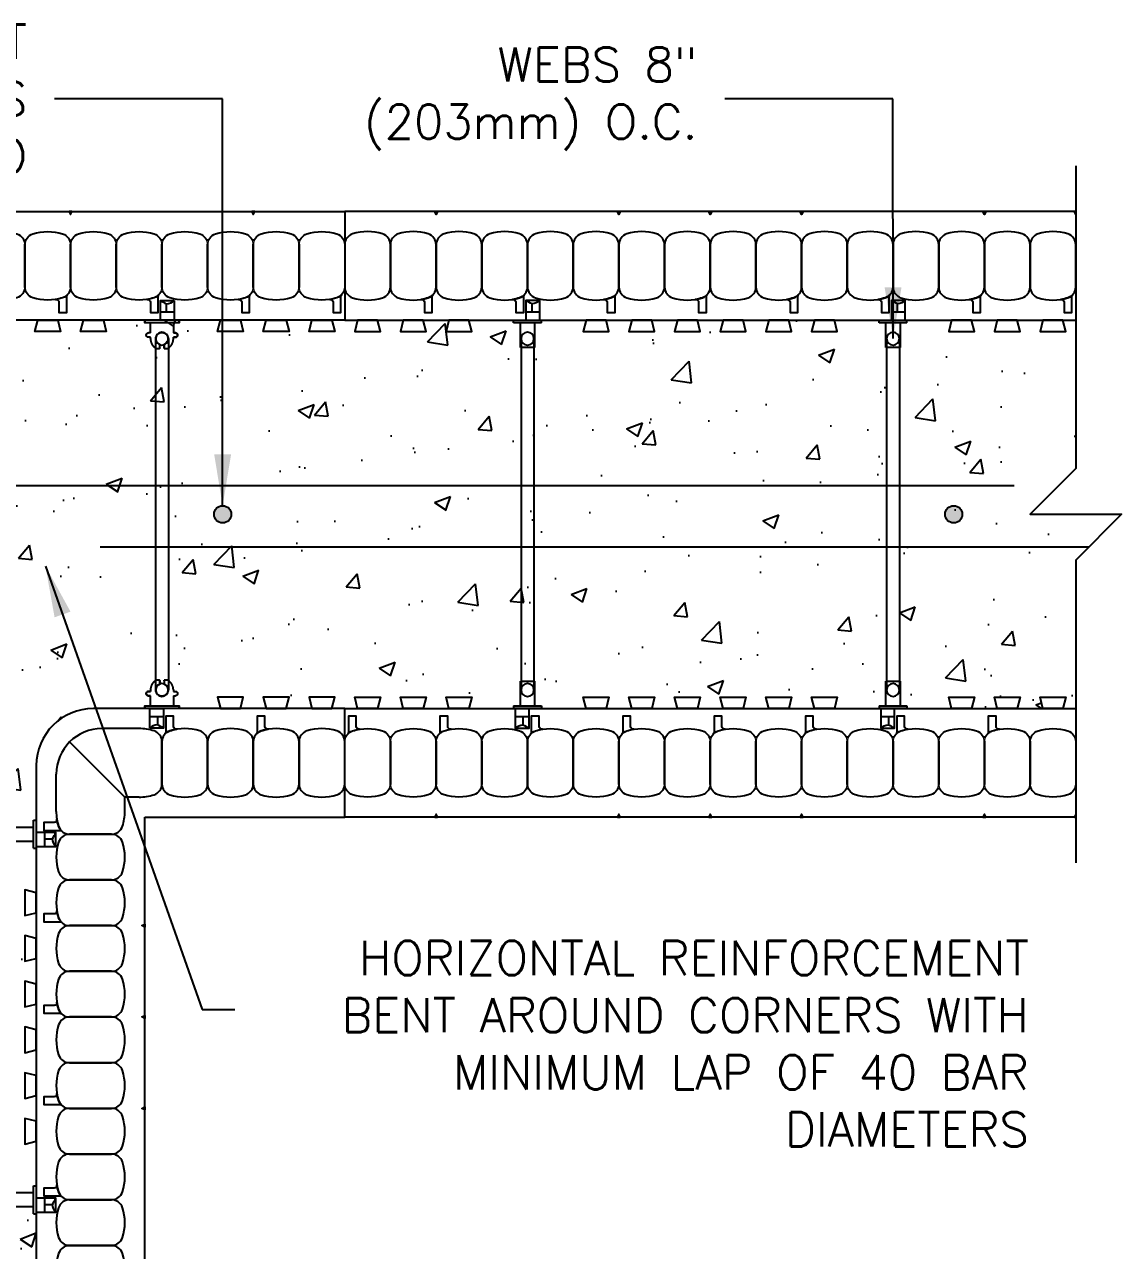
# Model space of a CAD drawing. Header units: inches. Extents: x 334.6 to 371.6, y 65.1 to 120.3.
# Drawn here: x 347.56 to 371.57, y 93.5 to 120.33 of the extents above; entities that cross this region are included whole.
import ezdxf

# ---------------------------------------------------------------- set-up
doc = ezdxf.new("R2010")
doc.units = ezdxf.units.IN
doc.header["$LTSCALE"] = 0.5
doc.header["$MEASUREMENT"] = 0
for name, color, linetype in [('Hatch', 12, 'Continuous'), ('line25', 2, 'Continuous'), ('LINE3', 3, 'Continuous'), ('LINE50', 5, 'Continuous'), ('LINE9', 9, 'Continuous'), ('TEXT', 4, 'Continuous')]:
    doc.layers.add(name, color=color, linetype=linetype)
doc.styles.add('DIM', font='romans.shx', dxfattribs={"width": 0.7})
doc.styles.add('ROMANS', font='romans.shx', dxfattribs={"height": 0.75})
doc.dimstyles.new('ext_12', dxfattribs={"dimscale": 12, "dimtxt": 0.09375, "dimasz": 0.09375, "dimexe": 0.09375, "dimexo": 0.0625, "dimgap": 0.0625, "dimtad": 1, "dimdec": 1, "dimzin": 3, "dimdsep": 46, "dimlunit": 4, "dimtxsty": 'DIM', "dimcen": 0.09, "dimdle": 0.09375, "dimclrt": 4, "dimadec": 0, "dimazin": 0, "dimtfac": 1, "dimtdec": 1, "dimtmove": 2, "dimatfit": 3, "dimfxl": 0, "dimfrac": 2, "dimtolj": 1, "dimtzin": 0, "dimarcsym": 0})

# ---------------------------------------------------------------- blocks, each defined once
blk = doc.blocks.new('WEB_CENTRE_TOP_8')
for p, q in [((-0.141, 7.688), (-0.141, 0)), ((0.141, 7.688), (0.141, 0))]:
    blk.add_line(p, q)
for centre in [(0, 7.688), (0, 0)]:
    blk.add_circle(centre, 0.141)
blk = doc.blocks.new('FSP')
for p, q in [((-0.156, 0.19, 0.274), (-0.156, -0.344, 0.274)), ((0.156, 0.19, 0.274), (-0.156, 0.19, 0.274)), ((0.156, -0.344, 0.274), (0.156, 0.19, 0.274)), ((0.305, -0.344, 0.274), (-0.305, -0.344, 0.274)), ((-0.305, -0.344, 0.274), (-0.305, -0.406, 0.274)), ((-0.305, -0.406, 0.274), (0.305, -0.406, 0.274)), ((0.305, -0.344, 0.274), (0.305, -0.406, 0.274))]:
    blk.add_line(p, q)
at = {"color": 12}
for p, q in [((-0.035, -0.587), (0.268, -0.587)), ((0.1, -0.587), (0.1, -0.762))]:
    blk.add_line(p, q, dxfattribs=at)
blk.add_lwpolyline([(-0.035, -0.406), (0.268, -0.406), (0.268, -0.837), (-0.035, -0.837)], close=True)
for centre, radius, start, end in [((0.723, -2.047), 1.428, 115.8466, 122.064), ((0.089, -1.011), 0.25, 44.3101, 87.3922)]:
    blk.add_arc(centre, radius, start, end, dxfattribs=at)
blk = doc.blocks.new('FS')
for p, q in [((-0.344, 0.375), (-0.344, -0.375)), ((-0.125, -0.25), (-0.344, -0.25))]:
    blk.add_line(p, q)
at = {"color": 12}
blk.add_line((-0.587, -0.035), (-0.587, 0.268), dxfattribs=at)
blk.add_lwpolyline([(-0.837, 0.268), (-0.406, 0.268), (-0.406, -0.035), (-0.837, -0.035)], close=True)
for centre, radius, start, end in [((-1.011, 0.089), 0.25, 2.6078, 45.6899), ((-2.047, 0.723), 1.428, 327.936, 334.1534)]:
    blk.add_arc(centre, radius, start, end, dxfattribs=at)
for points, degree in [([(-0.399, 0.375), (-0.401, 0.375), (-0.404, 0.375), (-0.406, 0.375)], 3), ([(-0.344, 0.375), (-0.344, 0.375), (-0.355, 0.375), (-0.385, 0.375), (-0.399, 0.375)], 3), ([(-0.125, 0.25), (-0.125, 0.297)], 1), ([(-0.125, 0.297), (-0.125, 0.25)], 1), ([(-0.078, 0.343), (-0.078, 0.343), (-0.079, 0.343), (-0.079, 0.343)], 3), ([(-0.077, 0.343), (-0.077, 0.343), (-0.077, 0.343), (-0.078, 0.343)], 3), ([(-0.031, 0.297), (-0.031, 0.25)], 1), ([(-0.031, 0.25), (-0.031, 0.297)], 1), ([(-0.344, 0.25), (-0.125, 0.25)], 1), ([(0.126, 0.049), (0.115, 0.077), (0.071, 0.128), (-0.027, 0.144), (-0.113, 0.093), (-0.146, 0), (-0.113, -0.093), (-0.027, -0.144), (0.071, -0.128), (0.115, -0.077), (0.126, -0.049)], 3), ([(0, 0.25), (-0.031, 0.25)], 1), ([(0, 0.25), (0, 0.25)], 1), ([(0, 0.25), (0, 0.25)], 1), ([(0, 0.25), (0, 0.25)], 1), ([(0, 0.25), (0, 0.25)], 1), ([(0, 0.25), (0, 0.25)], 1), ([(0, 0.25), (0, 0.25)], 1), ([(0, 0.25), (0, 0.25)], 1), ([(0, 0.25), (0, 0.25)], 1), ([(0, 0.25), (0, 0.25)], 1), ([(0, 0.25), (0, 0.25)], 1), ([(0, 0.25), (0, 0.25)], 1), ([(0.126, 0.049), (0.126, 0.049)], 1), ([(0.126, 0.049), (0.126, 0.049)], 1), ([(0.126, 0.049), (0.126, 0.049)], 1), ([(0.126, 0.049), (0.126, 0.049)], 1), ([(0.198, 0.049), (0.174, 0.049), (0.15, 0.049), (0.126, 0.049)], 3), ([(0.126, 0.049), (0.198, 0.049)], 1), ([(0.213, 0.052), (0.208, 0.05), (0.203, 0.049), (0.198, 0.049)], 3), ([(0.198, 0.049), (0.198, 0.049)], 1), ([(0.198, 0.049), (0.198, 0.049)], 1), ([(0.198, 0.049), (0.198, 0.049)], 1), ([(0.198, 0.049), (0.198, 0.049)], 1), ([(0.198, 0.049), (0.198, 0.049)], 1), ([(0.198, 0.049), (0.198, 0.049)], 1), ([(0.198, 0.049), (0.198, 0.049)], 1), ([(0.198, 0.049), (0.198, 0.049)], 1), ([(0.213, 0.131), (0.213, 0.131)], 1), ([(0.213, 0.131), (0.213, 0.131)], 1), ([(0.213, 0.131), (0.213, 0.131)], 1), ([(0.213, 0.131), (0.213, 0.131)], 1), ([(0.213, 0.052), (0.213, 0.131)], 1), ([(-0.125, -0.25), (-0.125, -0.297)], 1), ([(-0.031, -0.25), (-0.031, -0.297)], 1), ([(0, -0.25), (-0.031, -0.25)], 1), ([(0, -0.25), (0, -0.25)], 1), ([(0, -0.25), (0, -0.25)], 1), ([(0, -0.25), (0, -0.25)], 1), ([(0, -0.25), (0, -0.25)], 1), ([(0, -0.25), (0, -0.25)], 1), ([(0, -0.25), (0, -0.25)], 1), ([(0, -0.25), (0, -0.25)], 1), ([(0, -0.25), (0, -0.25)], 1), ([(0, -0.25), (0, -0.25)], 1), ([(0, -0.25), (0, -0.25)], 1), ([(0, -0.25), (0, -0.25)], 1), ([(0, -0.25), (0, -0.25)], 1), ([(0, -0.25), (0, -0.25)], 1), ([(0, -0.25), (0, -0.25)], 1), ([(0, -0.25), (0, -0.25)], 1), ([(0, -0.25), (0, -0.25)], 1), ([(0, -0.25), (0, -0.25)], 1), ([(0, -0.25), (0, -0.25)], 1), ([(0, -0.25), (0, -0.25)], 1), ([(0, -0.25), (0, -0.25)], 1), ([(0, -0.25), (0, -0.25)], 1), ([(0, -0.25), (0, -0.25)], 1), ([(0, -0.25), (0, -0.25)], 1), ([(0, -0.25), (0, -0.25)], 1), ([(0.126, -0.049), (0.126, -0.049)], 1), ([(0.126, -0.049), (0.126, -0.049)], 1), ([(0.126, -0.049), (0.126, -0.049)], 1), ([(0.126, -0.049), (0.126, -0.049)], 1), ([(0.126, -0.049), (0.126, -0.049)], 1), ([(0.126, -0.049), (0.126, -0.049)], 1), ([(0.126, -0.049), (0.126, -0.049)], 1), ([(0.126, -0.049), (0.126, -0.049)], 1), ([(0.126, -0.049), (0.126, -0.049)], 1), ([(0.126, -0.049), (0.126, -0.049)], 1), ([(0.198, -0.049), (0.126, -0.049)], 1), ([(0.198, -0.049), (0.198, -0.049)], 1), ([(0.198, -0.049), (0.203, -0.049), (0.208, -0.05), (0.213, -0.052)], 3), ([(0.198, -0.049), (0.198, -0.049)], 1), ([(0.198, -0.049), (0.198, -0.049)], 1), ([(0.198, -0.049), (0.198, -0.049)], 1), ([(0.213, -0.131), (0.213, -0.052)], 1), ([(0.213, -0.131), (0.213, -0.131)], 1), ([(0.213, -0.131), (0.213, -0.131)], 1), ([(0.213, -0.131), (0.213, -0.131)], 1), ([(0.213, -0.131), (0.213, -0.131)], 1), ([(-0.406, -0.375), (-0.404, -0.375), (-0.401, -0.375), (-0.399, -0.375)], 3), ([(-0.399, -0.375), (-0.385, -0.375), (-0.355, -0.375), (-0.344, -0.375), (-0.344, -0.375)], 3), ([(-0.079, -0.343), (-0.079, -0.343), (-0.078, -0.343), (-0.078, -0.343)], 3), ([(-0.078, -0.343), (-0.077, -0.343), (-0.077, -0.343), (-0.077, -0.343)], 3)]:
    blk.add_open_spline(points, degree=degree)
for points, weights in [([(-0.406, 0.375), (-0.402, 0.375), (-0.399, 0.375)], [0.950305488115, 0.972587069138, 1]), ([(-0.079, 0.343), (-0.125, 0.343), (-0.125, 0.297)], [1, 0.70710678, 1]), ([(-0.125, 0.297), (-0.125, 0.317), (-0.098, 0.343), (-0.079, 0.343)], [1, 0.85355339, 0.85355339, 1]), ([(-0.031, 0.297), (-0.031, 0.343), (-0.077, 0.343)], [1, 0.70710678, 1]), ([(-0.077, 0.343), (-0.058, 0.343), (-0.031, 0.317), (-0.031, 0.297)], [1, 0.85355339, 0.85355339, 1]), ([(0.213, 0.131), (0.14, 0.25), (0, 0.25)], [0.864651574428, 0.794674169686, 0.958404415195]), ([(0.198, 0.049), (0.206, 0.049), (0.213, 0.052)], [1, 0.89208144177, 0.836150253337]), ([(0, -0.25), (0.14, -0.25), (0.213, -0.131)], [0.958404415409, 0.794674173519, 0.864651571113]), ([(0.213, -0.052), (0.206, -0.049), (0.198, -0.049)], [0.83615024178, 0.892081430621, 1]), ([(-0.399, -0.375), (-0.402, -0.375), (-0.406, -0.375)], [1, 0.972587069138, 0.950305488115]), ([(-0.079, -0.343), (-0.098, -0.343), (-0.125, -0.317), (-0.125, -0.297)], [1, 0.85355339, 0.85355339, 1]), ([(-0.078, -0.343), (-0.079, -0.343), (-0.079, -0.343)], [1, 0.70710678, 1]), ([(-0.031, -0.297), (-0.031, -0.317), (-0.058, -0.343), (-0.077, -0.343)], [1, 0.85355339, 0.85355339, 1])]:
    blk.add_rational_spline(points, weights, degree=2)
for points, weights, knots in [([(-0.399, 0.375), (-0.376, 0.375), (-0.36, 0.375), (-0.344, 0.375), (-0.344, 0.375)], [0.868718859319, 0.861102739573, 1, 0.861102742958, 0.868718858948], [0, 0, 0, 0.5, 0.5, 1, 1, 1]), ([(0.126, -0.049), (0.066, -0.203), (-0.073, -0.113), (-0.249, 0), (-0.073, 0.113), (0.066, 0.203), (0.126, 0.049)], [0.899508922286, 0.599718215298, 1, 0.54226024, 1, 0.599718224335, 0.899508908749], [0, 0, 0, 0.318112, 0.318112, 0.681888, 0.681888, 1, 1, 1]), ([(-0.344, -0.375), (-0.344, -0.375), (-0.36, -0.375), (-0.376, -0.375), (-0.399, -0.375)], [0.868718858569, 0.861102746415, 1, 0.861102734288, 0.868718859898], [0, 0, 0, 0.5, 0.5, 1, 1, 1])]:
    blk.add_rational_spline(points, weights, degree=2, knots=knots)
blk.add_open_spline([(-0.587, 0.1), (-0.762, 0.1)], degree=1, dxfattribs=at)

msp = doc.modelspace()

# ---------------------------------------------------------------- hatches: boundary and pattern name
at = {"layer": 'Hatch'}
h = msp.add_hatch(dxfattribs=at)
h.set_pattern_fill('AR-CONC', color=256, scale=0.5, style=0)
h.set_pattern_definition([(50, (200.2693, 103.0177), (3.5863, -0.31376), [0.375, -4.125]), (355, (200.2693, 103.0177), (-0.69376, 3.76096), [0.3, -3.3]), (100.4514, (200.568, 102.9915), (2.89255, 3.4472), [0.3187, -3.50571]), (46.1842, (200.2693, 104.0177), (5.3362, -0.8276), [0.5625, -6.1875]), (96.6356, (200.714, 103.9487), (4.67331, 4.87059), [0.47805, -5.25856]), (351.1842, (200.269, 104.0177), (4.67331, 4.8706), [0.45, -4.95]), (21, (200.7693, 103.7677), (2.984535, -2.013094), [0.375, -4.125]), (326, (200.7693, 103.7677), (1.21658, 3.62575), [0.3, -3.3]), (71.4514, (201.018, 103.6), (4.20111, 1.61265), [0.3187, -3.50571]), (37.5, (200.2693, 103.0177), (0.060799, 1.664469), [0, -3.26, 0, -3.35, 0, -3.3125]), (7.5, (200.2693, 103.0177), (1.315348, 1.972059), [0, -1.91, 0, -3.185, 0, -1.2625]), (327.5, (199.1543, 103.0177), (2.669112, -0.112774), [0, -1.25, 0, -3.9, 0, -5.175]), (317.5, (198.6543, 103.0177), (2.91593, 0.500525), [0, -1.625, 0, -2.59, 0, -3.675])])
h.paths.add_polyline_path([(370.56887, 113.85825), (370.28771, 113.85825), (370.35004, 113.60825), (369.78771, 113.60825), (369.85004, 113.85825), (369.28771, 113.85825), (369.35004, 113.60825), (368.78771, 113.60825), (368.85004, 113.85825), (368.28771, 113.85825), (368.35004, 113.60825), (367.78771, 113.60825), (367.85004, 113.85825), (365.28771, 113.85825), (365.35004, 113.60825), (364.78771, 113.60825), (364.85004, 113.85825), (364.28771, 113.85825), (364.35004, 113.60825), (363.78771, 113.60825), (363.85004, 113.85825), (363.28771, 113.85825), (363.35004, 113.60825), (362.78771, 113.60825), (362.85004, 113.85825), (362.28771, 113.85825), (362.35004, 113.60825), (361.78771, 113.60825), (361.85004, 113.85825), (361.28771, 113.85825), (361.35004, 113.60825), (360.78771, 113.60825), (360.85004, 113.85825), (360.28771, 113.85825), (360.35004, 113.60825), (359.78771, 113.60825), (359.85004, 113.85825), (357.28771, 113.85825), (357.35004, 113.60825), (356.78771, 113.60825), (356.85004, 113.85825), (356.28771, 113.85825), (356.35004, 113.60825), (355.78771, 113.60825), (355.85004, 113.85825), (355.28771, 113.85825), (355.35004, 113.60825), (354.78771, 113.60825), (354.85004, 113.85825), (354.56887, 113.85825), (354.28771, 113.85825), (354.35004, 113.60825), (353.78771, 113.60825), (353.85004, 113.85825), (353.28771, 113.85825), (353.35004, 113.60825), (352.78771, 113.60825), (352.85004, 113.85825), (352.28771, 113.85825), (352.35004, 113.60825), (351.78771, 113.60825), (351.85004, 113.85825), (349.28771, 113.85825), (349.35004, 113.60825), (348.78771, 113.60825), (348.85004, 113.85825), (348.28771, 113.85825), (348.35004, 113.60825), (347.78771, 113.60825), (347.85004, 113.85825), (347.28771, 113.85825), (347.35004, 113.60825), (346.78771, 113.60825), (346.85004, 113.85825), (346.28771, 113.85825), (346.35004, 113.60825), (345.78771, 113.60825), (345.85004, 113.85825), (345.28771, 113.85825), (345.35004, 113.60825), (344.78771, 113.60825), (344.85004, 113.85825), (344.28771, 113.85825), (344.35004, 113.60825), (343.78771, 113.60825), (343.85004, 113.85825), (340.06887, 113.85825, 0.41421356), (339.31887, 113.10825), (339.31887, 109.32709), (339.56887, 109.38942), (339.56887, 108.82709), (339.31887, 108.88942), (339.31887, 108.32709), (339.56887, 108.38942), (339.56887, 107.82709), (339.31887, 107.88942), (339.31887, 107.32709), (339.56887, 107.38942), (339.56887, 106.82709), (339.31887, 106.88942), (339.31887, 106.32709), (339.56887, 106.38942), (339.56887, 105.82709), (339.31887, 105.88942), (339.31887, 105.32709), (339.56887, 105.38942), (339.56887, 104.82709), (339.31887, 104.88942), (339.31887, 104.32709), (339.56887, 104.38942), (339.56887, 103.82709), (339.31887, 103.88942), (339.31887, 101.32709), (339.56887, 101.38942), (339.56887, 100.82709), (339.31887, 100.88942), (339.31887, 100.32709), (339.56887, 100.38942), (339.56887, 99.82709), (339.31887, 99.88942), (339.31887, 99.32709), (339.56887, 99.38942), (339.56887, 98.82709), (339.31887, 98.88942), (339.31887, 98.32709), (339.56887, 98.38942), (339.56887, 97.82709), (339.31887, 97.88942), (339.31887, 97.32709), (339.56887, 97.38942), (339.56887, 96.82709), (339.31887, 96.88942), (339.31887, 96.32709), (339.56887, 96.38942), (339.56887, 95.82709), (339.31887, 95.88942), (339.31887, 93.32709), (339.56887, 93.38942), (339.56887, 92.82709), (339.31887, 92.88942), (339.31887, 92.32709), (339.56887, 92.38942), (339.56887, 91.82709), (339.31887, 91.88942), (339.31887, 91.32709), (339.56887, 91.38942), (339.56887, 90.82709), (339.31887, 90.88942), (339.31887, 90.32709), (339.56887, 90.38942), (339.56887, 89.82709), (339.31887, 89.88942), (339.31887, 89.32709), (339.56887, 89.38942), (339.56887, 88.82709), (339.31887, 88.88942), (339.31887, 88.32709), (339.56887, 88.38942), (339.56887, 87.82709), (339.31887, 87.88942), (339.31887, 85.32709), (339.56887, 85.38942), (339.56887, 84.82709), (339.31887, 84.88942), (339.31887, 84.32709), (339.56887, 84.38942), (339.56887, 83.82709), (339.31887, 83.88942), (339.31887, 83.32709), (339.56887, 83.38942), (339.56887, 82.82709), (339.31887, 82.88942), (339.31887, 82.60825), (339.31887, 82.32709), (339.56887, 82.38942), (339.56887, 81.82709), (339.31887, 81.88942), (339.31887, 81.32709), (339.56887, 81.38942), (339.56887, 80.82709), (339.31887, 80.88942), (339.31887, 80.32709), (339.56887, 80.38942), (339.56887, 79.82709), (339.31887, 79.88942), (339.31887, 77.32709), (339.56887, 77.38942), (339.56887, 76.82709), (339.31887, 76.88942), (339.31887, 76.32709), (339.56887, 76.38942), (339.56887, 75.82709), (339.31887, 75.88942), (339.31887, 75.32709), (339.56887, 75.38942), (339.56887, 74.82709), (339.31887, 74.88942), (339.31887, 74.60825), (347.81887, 74.60825), (347.81887, 74.88942), (347.56887, 74.82709), (347.56887, 75.38942), (347.81887, 75.32709), (347.81887, 75.88942), (347.56887, 75.82709), (347.56887, 76.38942), (347.81887, 76.32709), (347.81887, 76.88942), (347.56887, 76.82709), (347.56887, 77.38942), (347.81887, 77.32709), (347.81887, 79.88942), (347.56887, 79.82709), (347.56887, 80.38942), (347.81887, 80.32709), (347.81887, 80.88942), (347.56887, 80.82709), (347.56887, 81.38942), (347.81887, 81.32709), (347.81887, 81.88942), (347.56887, 81.82709), (347.56887, 82.38942), (347.81887, 82.32709), (347.81887, 82.60825), (347.81887, 82.88942), (347.56887, 82.82709), (347.56887, 83.38942), (347.81887, 83.32709), (347.81887, 83.88942), (347.56887, 83.82709), (347.56887, 84.38942), (347.81887, 84.32709), (347.81887, 84.88942), (347.56887, 84.82709), (347.56887, 85.38942), (347.81887, 85.32709), (347.81887, 87.88942), (347.56887, 87.82709), (347.56887, 88.38942), (347.81887, 88.32709), (347.81887, 88.88942), (347.56887, 88.82709), (347.56887, 89.38942), (347.81887, 89.32709), (347.81887, 89.88942), (347.56887, 89.82709), (347.56887, 90.38942), (347.81887, 90.32709), (347.81887, 90.88942), (347.56887, 90.82709), (347.56887, 91.38942), (347.81887, 91.32709), (347.81887, 91.88942), (347.56887, 91.82709), (347.56887, 92.38942), (347.81887, 92.32709), (347.81887, 92.88942), (347.56887, 92.82709), (347.56887, 93.38942), (347.81887, 93.32709), (347.81887, 95.88942), (347.56887, 95.82709), (347.56887, 96.38942), (347.81887, 96.32709), (347.81887, 96.88942), (347.56887, 96.82709), (347.56887, 97.38942), (347.81887, 97.32709), (347.81887, 97.88942), (347.56887, 97.82709), (347.56887, 98.38942), (347.81887, 98.32709), (347.81887, 98.88942), (347.56887, 98.82709), (347.56887, 99.38942), (347.81887, 99.32709), (347.81887, 99.88942), (347.56887, 99.82709), (347.56887, 100.38942), (347.81887, 100.32709), (347.81887, 100.88942), (347.56887, 100.82709), (347.56887, 101.38942), (347.81887, 101.32709), (347.81887, 104.10825, -0.41421356), (349.06887, 105.35825), (351.85004, 105.35825), (351.78771, 105.60825), (352.35004, 105.60825), (352.28771, 105.35825), (352.85004, 105.35825), (352.78771, 105.60825), (353.35004, 105.60825), (353.28771, 105.35825), (353.85004, 105.35825), (353.78771, 105.60825), (354.35004, 105.60825), (354.28771, 105.35825), (354.56887, 105.35825), (354.85004, 105.35825), (354.78771, 105.60825), (355.35004, 105.60825), (355.28771, 105.35825), (355.85004, 105.35825), (355.78771, 105.60825), (356.35004, 105.60825), (356.28771, 105.35825), (356.85004, 105.35825), (356.78771, 105.60825), (357.35004, 105.60825), (357.28771, 105.35825), (359.85004, 105.35825), (359.78771, 105.60825), (360.35004, 105.60825), (360.28771, 105.35825), (360.85004, 105.35825), (360.78771, 105.60825), (361.35004, 105.60825), (361.28771, 105.35825), (361.85004, 105.35825), (361.78771, 105.60825), (362.35004, 105.60825), (362.28771, 105.35825), (362.85004, 105.35825), (362.78771, 105.60825), (363.35004, 105.60825), (363.28771, 105.35825), (363.85004, 105.35825), (363.78771, 105.60825), (364.35004, 105.60825), (364.28771, 105.35825), (364.85004, 105.35825), (364.78771, 105.60825), (365.35004, 105.60825), (365.28771, 105.35825), (367.85004, 105.35825), (367.78771, 105.60825), (368.35004, 105.60825), (368.28771, 105.35825), (368.85004, 105.35825), (368.78771, 105.60825), (369.35004, 105.60825), (369.28771, 105.35825), (369.85004, 105.35825), (369.78771, 105.60825), (370.35004, 105.60825), (370.28771, 105.35825), (370.56887, 105.35825)])
at = {"layer": 'LINE3'}
for points in [[(352.0845, 109.60825, 1), (351.7095, 109.60825, 1)], [(368.0845, 109.60825, 1), (367.7095, 109.60825, 1)]]:
    msp.add_hatch(color=256, dxfattribs=at).paths.add_polyline_path(points)

# ---------------------------------------------------------------- linework, layer by layer
at = {"layer": 'line25'}
for p, q in [((354.56887, 113.85825), (340.06887, 113.85825)), ((354.56887, 113.85825), (370.56887, 113.85825)), ((354.56887, 105.35825), (349.06887, 105.35825)), ((354.56887, 105.35825), (370.56887, 105.35825)), ((347.81887, 104.10825), (347.81887, 82.60825))]:
    msp.add_line(p, q, dxfattribs=at)
for points in [[(348.28771, 113.85825), (348.35004, 113.60825), (347.78771, 113.60825), (347.85004, 113.85825)], [(349.28771, 113.85825), (349.35004, 113.60825), (348.78771, 113.60825), (348.85004, 113.85825)], [(352.28771, 113.85825), (352.35004, 113.60825), (351.78771, 113.60825), (351.85004, 113.85825)], [(353.28771, 113.85825), (353.35004, 113.60825), (352.78771, 113.60825), (352.85004, 113.85825)], [(354.28771, 113.85825), (354.35004, 113.60825), (353.78771, 113.60825), (353.85004, 113.85825)], [(354.85004, 113.85825), (354.78771, 113.60825), (355.35004, 113.60825), (355.28771, 113.85825)], [(355.85004, 113.85825), (355.78771, 113.60825), (356.35004, 113.60825), (356.28771, 113.85825)], [(356.85004, 113.85825), (356.78771, 113.60825), (357.35004, 113.60825), (357.28771, 113.85825)], [(359.85004, 113.85825), (359.78771, 113.60825), (360.35004, 113.60825), (360.28771, 113.85825)], [(360.85004, 113.85825), (360.78771, 113.60825), (361.35004, 113.60825), (361.28771, 113.85825)], [(361.85004, 113.85825), (361.78771, 113.60825), (362.35004, 113.60825), (362.28771, 113.85825)], [(362.85004, 113.85825), (362.78771, 113.60825), (363.35004, 113.60825), (363.28771, 113.85825)], [(363.85004, 113.85825), (363.78771, 113.60825), (364.35004, 113.60825), (364.28771, 113.85825)], [(364.85004, 113.85825), (364.78771, 113.60825), (365.35004, 113.60825), (365.28771, 113.85825)], [(367.85004, 113.85825), (367.78771, 113.60825), (368.35004, 113.60825), (368.28771, 113.85825)], [(368.85004, 113.85825), (368.78771, 113.60825), (369.35004, 113.60825), (369.28771, 113.85825)], [(369.85004, 113.85825), (369.78771, 113.60825), (370.35004, 113.60825), (370.28771, 113.85825)], [(352.28771, 105.35825), (352.35004, 105.60825), (351.78771, 105.60825), (351.85004, 105.35825)], [(353.28771, 105.35825), (353.35004, 105.60825), (352.78771, 105.60825), (352.85004, 105.35825)], [(354.28771, 105.35825), (354.35004, 105.60825), (353.78771, 105.60825), (353.85004, 105.35825)], [(354.85004, 105.35825), (354.78771, 105.60825), (355.35004, 105.60825), (355.28771, 105.35825)], [(355.85004, 105.35825), (355.78771, 105.60825), (356.35004, 105.60825), (356.28771, 105.35825)], [(356.85004, 105.35825), (356.78771, 105.60825), (357.35004, 105.60825), (357.28771, 105.35825)], [(359.85004, 105.35825), (359.78771, 105.60825), (360.35004, 105.60825), (360.28771, 105.35825)], [(360.85004, 105.35825), (360.78771, 105.60825), (361.35004, 105.60825), (361.28771, 105.35825)], [(361.85004, 105.35825), (361.78771, 105.60825), (362.35004, 105.60825), (362.28771, 105.35825)], [(362.85004, 105.35825), (362.78771, 105.60825), (363.35004, 105.60825), (363.28771, 105.35825)], [(363.85004, 105.35825), (363.78771, 105.60825), (364.35004, 105.60825), (364.28771, 105.35825)], [(364.85004, 105.35825), (364.78771, 105.60825), (365.35004, 105.60825), (365.28771, 105.35825)], [(367.85004, 105.35825), (367.78771, 105.60825), (368.35004, 105.60825), (368.28771, 105.35825)], [(368.85004, 105.35825), (368.78771, 105.60825), (369.35004, 105.60825), (369.28771, 105.35825)], [(369.85004, 105.35825), (369.78771, 105.60825), (370.35004, 105.60825), (370.28771, 105.35825)], [(347.81887, 101.32709), (347.56887, 101.38942), (347.56887, 100.82709), (347.81887, 100.88942)], [(347.81887, 100.32709), (347.56887, 100.38942), (347.56887, 99.82709), (347.81887, 99.88942)], [(347.81887, 99.32709), (347.56887, 99.38942), (347.56887, 98.82709), (347.81887, 98.88942)], [(347.81887, 98.32709), (347.56887, 98.38942), (347.56887, 97.82709), (347.81887, 97.88942)], [(347.81887, 97.32709), (347.56887, 97.38942), (347.56887, 96.82709), (347.81887, 96.88942)], [(347.81887, 96.32709), (347.56887, 96.38942), (347.56887, 95.82709), (347.81887, 95.88942)]]:
    msp.add_lwpolyline(points, close=True, dxfattribs=at)
msp.add_arc((349.06887, 104.10825), 1.25, 90, 180, dxfattribs=at)
at = {"layer": 'LINE3'}
msp.add_line((370.85044, 108.88982), (349.22045, 108.88982), dxfattribs=at)
msp.add_lwpolyline([(369.22045, 110.23206), (345.94506, 110.23206, 0.41421356), (342.94506, 107.23206), (342.94506, 82.98325)], format="xyb", dxfattribs=at)
for centre in [(351.897, 109.60825), (367.897, 109.60825)]:
    msp.add_circle(centre, 0.1875, dxfattribs=at)
at = {"layer": 'LINE50'}
for p, q in [((336.94387, 116.23325), (354.56887, 116.23325)), ((354.56887, 116.23325), (354.56887, 113.85825)), ((354.56887, 116.23325), (354.56887, 113.85825)), ((370.56887, 116.23325), (354.56887, 116.23325)), ((354.56887, 102.98325), (354.56887, 105.35825)), ((354.56887, 102.98325), (354.56887, 105.35825)), ((350.19387, 102.98325), (354.56887, 102.98325)), ((350.19387, 82.60825), (350.19387, 102.98325)), ((370.56887, 102.98325), (354.56887, 102.98325))]:
    msp.add_line(p, q, dxfattribs=at)
at = {"layer": 'LINE9'}
for p, q in [((350.06887, 104.92075), (349.25637, 104.92075)), ((349.75637, 103.42075), (348.54927, 104.62786)), ((348.25637, 103.10825), (348.25637, 103.92075)), ((350.06887, 103.42075), (349.75637, 103.42075)), ((349.75637, 103.10825), (349.75637, 103.42075))]:
    msp.add_line(p, q, dxfattribs=at)
for points in [[(370.56887, 117.23325), (370.56887, 110.60825), (369.56887, 109.60825), (371.56887, 109.60825), (370.56887, 108.60825), (370.56887, 101.98325)], [(370.56887, 116.16877), (370.56887, 116.16877), (370.53762, 116.23325), (370.56887, 116.23325)], [(370.56887, 103.04774), (370.53762, 102.98325), (370.56887, 102.98325)]]:
    msp.add_lwpolyline(points, dxfattribs=at)
for points in [[(348.53762, 116.23325), (348.56887, 116.16877), (348.60012, 116.23325)], [(352.53762, 116.23325), (352.56887, 116.16877), (352.60012, 116.23325)], [(356.60012, 116.23325), (356.56887, 116.16877), (356.53762, 116.23325)], [(360.60012, 116.23325), (360.56887, 116.16877), (360.53762, 116.23325)], [(362.60012, 116.23325), (362.56887, 116.16877), (362.53762, 116.23325)], [(364.60012, 116.23325), (364.56887, 116.16877), (364.53762, 116.23325)], [(368.60012, 116.23325), (368.56887, 116.16877), (368.53762, 116.23325)], [(356.60012, 102.98325), (356.56887, 103.04774), (356.53762, 102.98325)], [(360.60012, 102.98325), (360.56887, 103.04774), (360.53762, 102.98325)], [(362.60012, 102.98325), (362.56887, 103.04774), (362.53762, 102.98325)], [(364.60012, 102.98325), (364.56887, 103.04774), (364.53762, 102.98325)], [(368.60012, 102.98325), (368.56887, 103.04774), (368.53762, 102.98325)], [(350.19387, 100.577), (350.12939, 100.60825), (350.19387, 100.6395)], [(350.19387, 98.577), (350.12939, 98.60825), (350.19387, 98.6395)], [(350.19387, 96.577), (350.12939, 96.60825), (350.19387, 96.6395)]]:
    msp.add_lwpolyline(points, close=True, dxfattribs=at)
for points in [[(347.3958, 114.3473, -0.15767078), (346.74195, 114.3473, -0.32530463), (346.56887, 114.58517), (346.56887, 115.50633, -0.32530463), (346.74195, 115.74421, -0.15767078), (347.3958, 115.74421, -0.32530463), (347.56887, 115.50633), (347.56887, 114.58517, -0.32530463)], [(348.3958, 114.3473, -0.15767078), (347.74195, 114.3473, -0.32530463), (347.56887, 114.58517), (347.56887, 115.50633, -0.32530463), (347.74195, 115.74421, -0.15767078), (348.3958, 115.74421, -0.32530463), (348.56887, 115.50633), (348.56887, 114.58517, -0.32530463)], [(349.3958, 114.3473, -0.15767078), (348.74195, 114.3473, -0.32530463), (348.56887, 114.58517), (348.56887, 115.50633, -0.32530463), (348.74195, 115.74421, -0.15767078), (349.3958, 115.74421, -0.32530463), (349.56887, 115.50633), (349.56887, 114.58517, -0.32530463)], [(350.3958, 114.3473, -0.15767078), (349.74195, 114.3473, -0.32530463), (349.56887, 114.58517), (349.56887, 115.50633, -0.32530463), (349.74195, 115.74421, -0.15767078), (350.3958, 115.74421, -0.32530463), (350.56887, 115.50633), (350.56887, 114.58517, -0.32530463)], [(351.3958, 114.3473, -0.15767078), (350.74195, 114.3473, -0.32530463), (350.56887, 114.58517), (350.56887, 115.50633, -0.32530463), (350.74195, 115.74421, -0.15767078), (351.3958, 115.74421, -0.32530463), (351.56887, 115.50633), (351.56887, 114.58517, -0.32530463)], [(352.3958, 114.3473, -0.15767078), (351.74195, 114.3473, -0.32530463), (351.56887, 114.58517), (351.56887, 115.50633, -0.32530463), (351.74195, 115.74421, -0.15767078), (352.3958, 115.74421, -0.32530463), (352.56887, 115.50633), (352.56887, 114.58517, -0.32530463)], [(353.3958, 114.3473, -0.15767078), (352.74195, 114.3473, -0.32530463), (352.56887, 114.58517), (352.56887, 115.50633, -0.32530463), (352.74195, 115.74421, -0.15767078), (353.3958, 115.74421, -0.32530463), (353.56887, 115.50633), (353.56887, 114.58517, -0.32530463)], [(354.3958, 114.3473, -0.15767078), (353.74195, 114.3473, -0.32530463), (353.56887, 114.58517), (353.56887, 115.50633, -0.32530463), (353.74195, 115.74421, -0.15767078), (354.3958, 115.74421, -0.32530463), (354.56887, 115.50633), (354.56887, 114.58517, -0.32530463)], [(354.74195, 114.3473, 0.15767078), (355.3958, 114.3473, 0.32530463), (355.56887, 114.58517), (355.56887, 115.50633, 0.32530463), (355.3958, 115.74421, 0.15767078), (354.74195, 115.74421, 0.32530463), (354.56887, 115.50633), (354.56887, 114.58517, 0.32530463)], [(355.74195, 114.3473, 0.15767078), (356.3958, 114.3473, 0.32530463), (356.56887, 114.58517), (356.56887, 115.50633, 0.32530463), (356.3958, 115.74421, 0.15767078), (355.74195, 115.74421, 0.32530463), (355.56887, 115.50633), (355.56887, 114.58517, 0.32530463)], [(356.74195, 114.3473, 0.15767078), (357.3958, 114.3473, 0.32530463), (357.56887, 114.58517), (357.56887, 115.50633, 0.32530463), (357.3958, 115.74421, 0.15767078), (356.74195, 115.74421, 0.32530463), (356.56887, 115.50633), (356.56887, 114.58517, 0.32530463)], [(357.74195, 114.3473, 0.15767078), (358.3958, 114.3473, 0.32530463), (358.56887, 114.58517), (358.56887, 115.50633, 0.32530463), (358.3958, 115.74421, 0.15767078), (357.74195, 115.74421, 0.32530463), (357.56887, 115.50633), (357.56887, 114.58517, 0.32530463)], [(358.74195, 114.3473, 0.15767078), (359.3958, 114.3473, 0.32530463), (359.56887, 114.58517), (359.56887, 115.50633, 0.32530463), (359.3958, 115.74421, 0.15767078), (358.74195, 115.74421, 0.32530463), (358.56887, 115.50633), (358.56887, 114.58517, 0.32530463)], [(359.74195, 114.3473, 0.15767078), (360.3958, 114.3473, 0.32530463), (360.56887, 114.58517), (360.56887, 115.50633, 0.32530463), (360.3958, 115.74421, 0.15767078), (359.74195, 115.74421, 0.32530463), (359.56887, 115.50633), (359.56887, 114.58517, 0.32530463)], [(360.74195, 114.3473, 0.15767078), (361.3958, 114.3473, 0.32530463), (361.56887, 114.58517), (361.56887, 115.50633, 0.32530463), (361.3958, 115.74421, 0.15767078), (360.74195, 115.74421, 0.32530463), (360.56887, 115.50633), (360.56887, 114.58517, 0.32530463)], [(361.74195, 114.3473, 0.15767078), (362.3958, 114.3473, 0.32530463), (362.56887, 114.58517), (362.56887, 115.50633, 0.32530463), (362.3958, 115.74421, 0.15767078), (361.74195, 115.74421, 0.32530463), (361.56887, 115.50633), (361.56887, 114.58517, 0.32530463)], [(362.74195, 114.3473, 0.15767078), (363.3958, 114.3473, 0.32530463), (363.56887, 114.58517), (363.56887, 115.50633, 0.32530463), (363.3958, 115.74421, 0.15767078), (362.74195, 115.74421, 0.32530463), (362.56887, 115.50633), (362.56887, 114.58517, 0.32530463)], [(363.74195, 114.3473, 0.15767078), (364.3958, 114.3473, 0.32530463), (364.56887, 114.58517), (364.56887, 115.50633, 0.32530463), (364.3958, 115.74421, 0.15767078), (363.74195, 115.74421, 0.32530463), (363.56887, 115.50633), (363.56887, 114.58517, 0.32530463)], [(364.74195, 114.3473, 0.15767078), (365.3958, 114.3473, 0.32530463), (365.56887, 114.58517), (365.56887, 115.50633, 0.32530463), (365.3958, 115.74421, 0.15767078), (364.74195, 115.74421, 0.32530463), (364.56887, 115.50633), (364.56887, 114.58517, 0.32530463)], [(365.74195, 114.3473, 0.15767078), (366.3958, 114.3473, 0.32530463), (366.56887, 114.58517), (366.56887, 115.50633, 0.32530463), (366.3958, 115.74421, 0.15767078), (365.74195, 115.74421, 0.32530463), (365.56887, 115.50633), (365.56887, 114.58517, 0.32530463)], [(366.74195, 114.3473, 0.15767078), (367.3958, 114.3473, 0.32530463), (367.56887, 114.58517), (367.56887, 115.50633, 0.32530463), (367.3958, 115.74421, 0.15767078), (366.74195, 115.74421, 0.32530463), (366.56887, 115.50633), (366.56887, 114.58517, 0.32530463)], [(367.74195, 114.3473, 0.15767078), (368.3958, 114.3473, 0.32530463), (368.56887, 114.58517), (368.56887, 115.50633, 0.32530463), (368.3958, 115.74421, 0.15767078), (367.74195, 115.74421, 0.32530463), (367.56887, 115.50633), (367.56887, 114.58517, 0.32530463)], [(368.74195, 114.3473, 0.15767078), (369.3958, 114.3473, 0.32530463), (369.56887, 114.58517), (369.56887, 115.50633, 0.32530463), (369.3958, 115.74421, 0.15767078), (368.74195, 115.74421, 0.32530463), (368.56887, 115.50633), (368.56887, 114.58517, 0.32530463)], [(369.74195, 114.3473, 0.15767078), (370.3958, 114.3473, 0.32530463), (370.56887, 114.58517), (370.56887, 115.50633, 0.32530463), (370.3958, 115.74421, 0.15767078), (369.74195, 115.74421, 0.32530463), (369.56887, 115.50633), (369.56887, 114.58517, 0.32530463)], [(348.3958, 114.3473, -0.0372667), (348.2421, 114.30997, -0.46303561), (348.31479, 114.2483), (348.31479, 114.02671), (348.48562, 114.02671), (348.48562, 114.3728, -0.18900236), (348.50227, 114.41527, -0.12840736)], [(350.3958, 114.3473, -0.0372667), (350.2421, 114.30997, -0.46303561), (350.31479, 114.2483), (350.31479, 114.02671), (350.48562, 114.02671), (350.48562, 114.3728, -0.18900236), (350.50227, 114.41527, -0.12840736)], [(352.3958, 114.3473, -0.0372667), (352.2421, 114.30997, -0.46303561), (352.31479, 114.2483), (352.31479, 114.02671), (352.48562, 114.02671), (352.48562, 114.3728, -0.18900236), (352.50227, 114.41527, -0.12840736)], [(354.3958, 114.3473, -0.0372667), (354.2421, 114.30997, -0.46303561), (354.31479, 114.2483), (354.31479, 114.02671), (354.48562, 114.02671), (354.48562, 114.3728, -0.18900236), (354.50227, 114.41527, -0.12840736)], [(356.3958, 114.3473, -0.0372667), (356.2421, 114.30997, -0.46303561), (356.31479, 114.2483), (356.31479, 114.02671), (356.48562, 114.02671), (356.48562, 114.3728, -0.18900236), (356.50227, 114.41527, -0.12840736)], [(358.3958, 114.3473, -0.0372667), (358.2421, 114.30997, -0.46303561), (358.31479, 114.2483), (358.31479, 114.02671), (358.48562, 114.02671), (358.48562, 114.3728, -0.18900236), (358.50227, 114.41527, -0.12840736)], [(360.3958, 114.3473, -0.0372667), (360.2421, 114.30997, -0.46303561), (360.31479, 114.2483), (360.31479, 114.02671), (360.48562, 114.02671), (360.48562, 114.3728, -0.18900236), (360.50227, 114.41527, -0.12840736)], [(362.3958, 114.3473, -0.0372667), (362.2421, 114.30997, -0.46303561), (362.31479, 114.2483), (362.31479, 114.02671), (362.48562, 114.02671), (362.48562, 114.3728, -0.18900236), (362.50227, 114.41527, -0.12840736)], [(364.3958, 114.3473, -0.0372667), (364.2421, 114.30997, -0.46303561), (364.31479, 114.2483), (364.31479, 114.02671), (364.48562, 114.02671), (364.48562, 114.3728, -0.18900236), (364.50227, 114.41527, -0.12840736)], [(366.3958, 114.3473, -0.0372667), (366.2421, 114.30997, -0.46303561), (366.31479, 114.2483), (366.31479, 114.02671), (366.48562, 114.02671), (366.48562, 114.3728, -0.18900236), (366.50227, 114.41527, -0.12840736)], [(368.3958, 114.3473, -0.0372667), (368.2421, 114.30997, -0.46303561), (368.31479, 114.2483), (368.31479, 114.02671), (368.48562, 114.02671), (368.48562, 114.3728, -0.18900236), (368.50227, 114.41527, -0.12840736)], [(370.3958, 114.3473, -0.0372667), (370.2421, 114.30997, -0.46303561), (370.31479, 114.2483), (370.31479, 114.02671), (370.48562, 114.02671), (370.48562, 114.3728, -0.18900236), (370.50227, 114.41527, -0.12840736)], [(350.74195, 104.86921, -0.0372667), (350.89564, 104.90654, -0.46303561), (350.82295, 104.9682), (350.82295, 105.1898), (350.65212, 105.1898), (350.65212, 104.8437, -0.18900236), (350.63547, 104.80123, -0.12840736)], [(352.74195, 104.86921, -0.0372667), (352.89564, 104.90654, -0.46303561), (352.82295, 104.9682), (352.82295, 105.1898), (352.65212, 105.1898), (352.65212, 104.8437, -0.18900236), (352.63547, 104.80123, -0.12840736)], [(354.74195, 104.86921, -0.0372667), (354.89564, 104.90654, -0.46303561), (354.82295, 104.9682), (354.82295, 105.1898), (354.65212, 105.1898), (354.65212, 104.8437, -0.18900236), (354.63547, 104.80123, -0.12840736)], [(356.74195, 104.86921, -0.0372667), (356.89564, 104.90654, -0.46303561), (356.82295, 104.9682), (356.82295, 105.1898), (356.65212, 105.1898), (356.65212, 104.8437, -0.18900236), (356.63547, 104.80123, -0.12840736)], [(358.74195, 104.86921, -0.0372667), (358.89564, 104.90654, -0.46303561), (358.82295, 104.9682), (358.82295, 105.1898), (358.65212, 105.1898), (358.65212, 104.8437, -0.18900236), (358.63547, 104.80123, -0.12840736)], [(360.74195, 104.86921, -0.0372667), (360.89564, 104.90654, -0.46303561), (360.82295, 104.9682), (360.82295, 105.1898), (360.65212, 105.1898), (360.65212, 104.8437, -0.18900236), (360.63547, 104.80123, -0.12840736)], [(362.74195, 104.86921, -0.0372667), (362.89564, 104.90654, -0.46303561), (362.82295, 104.9682), (362.82295, 105.1898), (362.65212, 105.1898), (362.65212, 104.8437, -0.18900236), (362.63547, 104.80123, -0.12840736)], [(364.74195, 104.86921, -0.0372667), (364.89564, 104.90654, -0.46303561), (364.82295, 104.9682), (364.82295, 105.1898), (364.65212, 105.1898), (364.65212, 104.8437, -0.18900236), (364.63547, 104.80123, -0.12840736)], [(366.74195, 104.86921, -0.0372667), (366.89564, 104.90654, -0.46303561), (366.82295, 104.9682), (366.82295, 105.1898), (366.65212, 105.1898), (366.65212, 104.8437, -0.18900236), (366.63547, 104.80123, -0.12840736)], [(368.74195, 104.86921, -0.0372667), (368.89564, 104.90654, -0.46303561), (368.82295, 104.9682), (368.82295, 105.1898), (368.65212, 105.1898), (368.65212, 104.8437, -0.18900236), (368.63547, 104.80123, -0.12840736)], [(351.3958, 104.86921, 0.15767078), (350.74195, 104.86921, 0.32530463), (350.56887, 104.63133), (350.56887, 103.71017, 0.32530463), (350.74195, 103.4723, 0.15767078), (351.3958, 103.4723, 0.32530463), (351.56887, 103.71017), (351.56887, 104.63133, 0.32530463)], [(352.3958, 104.86921, 0.15767078), (351.74195, 104.86921, 0.32530463), (351.56887, 104.63133), (351.56887, 103.71017, 0.32530463), (351.74195, 103.4723, 0.15767078), (352.3958, 103.4723, 0.32530463), (352.56887, 103.71017), (352.56887, 104.63133, 0.32530463)], [(353.3958, 104.86921, 0.15767078), (352.74195, 104.86921, 0.32530463), (352.56887, 104.63133), (352.56887, 103.71017, 0.32530463), (352.74195, 103.4723, 0.15767078), (353.3958, 103.4723, 0.32530463), (353.56887, 103.71017), (353.56887, 104.63133, 0.32530463)], [(354.3958, 104.86921, 0.15767078), (353.74195, 104.86921, 0.32530463), (353.56887, 104.63133), (353.56887, 103.71017, 0.32530463), (353.74195, 103.4723, 0.15767078), (354.3958, 103.4723, 0.32530463), (354.56887, 103.71017), (354.56887, 104.63133, 0.32530463)], [(354.74195, 104.86921, -0.15767078), (355.3958, 104.86921, -0.32530463), (355.56887, 104.63133), (355.56887, 103.71017, -0.32530463), (355.3958, 103.4723, -0.15767078), (354.74195, 103.4723, -0.32530463), (354.56887, 103.71017), (354.56887, 104.63133, -0.32530463)], [(355.74195, 104.86921, -0.15767078), (356.3958, 104.86921, -0.32530463), (356.56887, 104.63133), (356.56887, 103.71017, -0.32530463), (356.3958, 103.4723, -0.15767078), (355.74195, 103.4723, -0.32530463), (355.56887, 103.71017), (355.56887, 104.63133, -0.32530463)], [(356.74195, 104.86921, -0.15767078), (357.3958, 104.86921, -0.32530463), (357.56887, 104.63133), (357.56887, 103.71017, -0.32530463), (357.3958, 103.4723, -0.15767078), (356.74195, 103.4723, -0.32530463), (356.56887, 103.71017), (356.56887, 104.63133, -0.32530463)], [(357.74195, 104.86921, -0.15767078), (358.3958, 104.86921, -0.32530463), (358.56887, 104.63133), (358.56887, 103.71017, -0.32530463), (358.3958, 103.4723, -0.15767078), (357.74195, 103.4723, -0.32530463), (357.56887, 103.71017), (357.56887, 104.63133, -0.32530463)], [(358.74195, 104.86921, -0.15767078), (359.3958, 104.86921, -0.32530463), (359.56887, 104.63133), (359.56887, 103.71017, -0.32530463), (359.3958, 103.4723, -0.15767078), (358.74195, 103.4723, -0.32530463), (358.56887, 103.71017), (358.56887, 104.63133, -0.32530463)], [(359.74195, 104.86921, -0.15767078), (360.3958, 104.86921, -0.32530463), (360.56887, 104.63133), (360.56887, 103.71017, -0.32530463), (360.3958, 103.4723, -0.15767078), (359.74195, 103.4723, -0.32530463), (359.56887, 103.71017), (359.56887, 104.63133, -0.32530463)], [(360.74195, 104.86921, -0.15767078), (361.3958, 104.86921, -0.32530463), (361.56887, 104.63133), (361.56887, 103.71017, -0.32530463), (361.3958, 103.4723, -0.15767078), (360.74195, 103.4723, -0.32530463), (360.56887, 103.71017), (360.56887, 104.63133, -0.32530463)], [(361.74195, 104.86921, -0.15767078), (362.3958, 104.86921, -0.32530463), (362.56887, 104.63133), (362.56887, 103.71017, -0.32530463), (362.3958, 103.4723, -0.15767078), (361.74195, 103.4723, -0.32530463), (361.56887, 103.71017), (361.56887, 104.63133, -0.32530463)], [(362.74195, 104.86921, -0.15767078), (363.3958, 104.86921, -0.32530463), (363.56887, 104.63133), (363.56887, 103.71017, -0.32530463), (363.3958, 103.4723, -0.15767078), (362.74195, 103.4723, -0.32530463), (362.56887, 103.71017), (362.56887, 104.63133, -0.32530463)], [(363.74195, 104.86921, -0.15767078), (364.3958, 104.86921, -0.32530463), (364.56887, 104.63133), (364.56887, 103.71017, -0.32530463), (364.3958, 103.4723, -0.15767078), (363.74195, 103.4723, -0.32530463), (363.56887, 103.71017), (363.56887, 104.63133, -0.32530463)], [(364.74195, 104.86921, -0.15767078), (365.3958, 104.86921, -0.32530463), (365.56887, 104.63133), (365.56887, 103.71017, -0.32530463), (365.3958, 103.4723, -0.15767078), (364.74195, 103.4723, -0.32530463), (364.56887, 103.71017), (364.56887, 104.63133, -0.32530463)], [(365.74195, 104.86921, -0.15767078), (366.3958, 104.86921, -0.32530463), (366.56887, 104.63133), (366.56887, 103.71017, -0.32530463), (366.3958, 103.4723, -0.15767078), (365.74195, 103.4723, -0.32530463), (365.56887, 103.71017), (365.56887, 104.63133, -0.32530463)], [(366.74195, 104.86921, -0.15767078), (367.3958, 104.86921, -0.32530463), (367.56887, 104.63133), (367.56887, 103.71017, -0.32530463), (367.3958, 103.4723, -0.15767078), (366.74195, 103.4723, -0.32530463), (366.56887, 103.71017), (366.56887, 104.63133, -0.32530463)], [(367.74195, 104.86921, -0.15767078), (368.3958, 104.86921, -0.32530463), (368.56887, 104.63133), (368.56887, 103.71017, -0.32530463), (368.3958, 103.4723, -0.15767078), (367.74195, 103.4723, -0.32530463), (367.56887, 103.71017), (367.56887, 104.63133, -0.32530463)], [(368.74195, 104.86921, -0.15767078), (369.3958, 104.86921, -0.32530463), (369.56887, 104.63133), (369.56887, 103.71017, -0.32530463), (369.3958, 103.4723, -0.15767078), (368.74195, 103.4723, -0.32530463), (368.56887, 103.71017), (368.56887, 104.63133, -0.32530463)], [(369.74195, 104.86921, -0.15767078), (370.3958, 104.86921, -0.32530463), (370.56887, 104.63133), (370.56887, 103.71017, -0.32530463), (370.3958, 103.4723, -0.15767078), (369.74195, 103.4723, -0.32530463), (369.56887, 103.71017), (369.56887, 104.63133, -0.32530463)], [(348.30792, 102.78133, -0.0372667), (348.27059, 102.93502, -0.46303561), (348.20892, 102.86233), (347.98733, 102.86233), (347.98733, 102.6915), (348.33342, 102.6915, -0.18900236), (348.37589, 102.67485, -0.12840736)], [(348.30792, 102.43517, 0.15767078), (348.30792, 101.78133, 0.32530463), (348.54579, 101.60825), (349.46695, 101.60825, 0.32530463), (349.70483, 101.78133, 0.15767078), (349.70483, 102.43517, 0.32530463), (349.46695, 102.60825), (348.54579, 102.60825, 0.32530463)], [(348.30792, 101.43517, 0.15767078), (348.30792, 100.78133, 0.32530463), (348.54579, 100.60825), (349.46695, 100.60825, 0.32530463), (349.70483, 100.78133, 0.15767078), (349.70483, 101.43517, 0.32530463), (349.46695, 101.60825), (348.54579, 101.60825, 0.32530463)], [(348.30792, 100.78133, -0.0372667), (348.27059, 100.93502, -0.46303561), (348.20892, 100.86233), (347.98733, 100.86233), (347.98733, 100.6915), (348.33342, 100.6915, -0.18900236), (348.37589, 100.67485, -0.12840736)], [(348.30792, 100.43517, 0.15767078), (348.30792, 99.78133, 0.32530463), (348.54579, 99.60825), (349.46695, 99.60825, 0.32530463), (349.70483, 99.78133, 0.15767078), (349.70483, 100.43517, 0.32530463), (349.46695, 100.60825), (348.54579, 100.60825, 0.32530463)], [(348.30792, 99.43517, 0.15767078), (348.30792, 98.78133, 0.32530463), (348.54579, 98.60825), (349.46695, 98.60825, 0.32530463), (349.70483, 98.78133, 0.15767078), (349.70483, 99.43517, 0.32530463), (349.46695, 99.60825), (348.54579, 99.60825, 0.32530463)], [(348.30792, 98.78133, -0.0372667), (348.27059, 98.93502, -0.46303561), (348.20892, 98.86233), (347.98733, 98.86233), (347.98733, 98.6915), (348.33342, 98.6915, -0.18900236), (348.37589, 98.67485, -0.12840736)], [(348.30792, 98.43517, 0.15767078), (348.30792, 97.78133, 0.32530463), (348.54579, 97.60825), (349.46695, 97.60825, 0.32530463), (349.70483, 97.78133, 0.15767078), (349.70483, 98.43517, 0.32530463), (349.46695, 98.60825), (348.54579, 98.60825, 0.32530463)], [(348.30792, 97.43517, 0.15767078), (348.30792, 96.78133, 0.32530463), (348.54579, 96.60825), (349.46695, 96.60825, 0.32530463), (349.70483, 96.78133, 0.15767078), (349.70483, 97.43517, 0.32530463), (349.46695, 97.60825), (348.54579, 97.60825, 0.32530463)], [(348.30792, 96.78133, -0.0372667), (348.27059, 96.93502, -0.46303561), (348.20892, 96.86233), (347.98733, 96.86233), (347.98733, 96.6915), (348.33342, 96.6915, -0.18900236), (348.37589, 96.67485, -0.12840736)], [(348.30792, 96.43517, 0.15767078), (348.30792, 95.78133, 0.32530463), (348.54579, 95.60825), (349.46695, 95.60825, 0.32530463), (349.70483, 95.78133, 0.15767078), (349.70483, 96.43517, 0.32530463), (349.46695, 96.60825), (348.54579, 96.60825, 0.32530463)], [(348.30792, 95.43517, 0.15767078), (348.30792, 94.78133, 0.32530463), (348.54579, 94.60825), (349.46695, 94.60825, 0.32530463), (349.70483, 94.78133, 0.15767078), (349.70483, 95.43517, 0.32530463), (349.46695, 95.60825), (348.54579, 95.60825, 0.32530463)], [(348.30792, 94.78133, -0.0372667), (348.27059, 94.93502, -0.46303561), (348.20892, 94.86233), (347.98733, 94.86233), (347.98733, 94.6915), (348.33342, 94.6915, -0.18900236), (348.37589, 94.67485, -0.12840736)], [(348.30792, 94.43517, 0.15767078), (348.30792, 93.78133, 0.32530463), (348.54579, 93.60825), (349.46695, 93.60825, 0.32530463), (349.70483, 93.78133, 0.15767078), (349.70483, 94.43517, 0.32530463), (349.46695, 94.60825), (348.54579, 94.60825, 0.32530463)], [(348.30792, 93.43517, 0.15767078), (348.30792, 92.78133, 0.32530463), (348.54579, 92.60825), (349.46695, 92.60825, 0.32530463), (349.70483, 92.78133, 0.15767078), (349.70483, 93.43517, 0.32530463), (349.46695, 93.60825), (348.54579, 93.60825, 0.32530463)]]:
    msp.add_lwpolyline(points, format="xyb", close=True, dxfattribs=at)
for points in [[(350.3958, 104.86921, 0.07835142), (350.06887, 104.92075, 0.32530463)], [(350.06887, 103.42075, 0.07835142), (350.3958, 103.4723, 0.32530463), (350.56887, 103.71017), (350.56887, 104.63133, 0.32530463), (350.3958, 104.86921, 0.15767078)], [(348.25637, 103.10825, 0.07835142), (348.30792, 102.78133, 0.32530463), (348.54579, 102.60825), (349.46695, 102.60825, 0.32530463), (349.70483, 102.78133, 0.07835142), (349.75637, 103.10825, 0.32530463)]]:
    msp.add_lwpolyline(points, format="xyb", dxfattribs=at)
msp.add_arc((349.25637, 103.92075), 1, 90, 180, dxfattribs=at)

# ---------------------------------------------------------------- block references
for p, rotation in [((350.56887, 113.45225), 270), ((350.56887, 105.76425), 90)]:
    msp.add_blockref('FS', p, dxfattribs=dict(at, rotation=rotation))
at = {"layer": 'LINE9', "xscale": -1}
for p, rotation in [((358.56892, 113.45222), 180), ((366.56892, 113.45222), 180), ((347.41287, 102.60825), 90), ((347.41287, 94.60825), 90)]:
    msp.add_blockref('FSP', p, dxfattribs=dict(at, rotation=rotation))
for name, p in [('WEB_CENTRE_TOP_8', (350.56887, 105.76425)), ('WEB_CENTRE_TOP_8', (358.56896, 105.76418)), ('WEB_CENTRE_TOP_8', (366.56896, 105.76418)), ('FSP', (358.56901, 105.76429)), ('FSP', (366.56901, 105.76429))]:
    msp.add_blockref(name, p, dxfattribs=at)

# ---------------------------------------------------------------- texts
at = {"layer": 'TEXT', "char_height": 0.75, "attachment_point": 6, "style": 'ROMANS'}
for s, insert, width in [('VERTICAL REINFORCEMENT AS PER CODE OR AS SPECIFIED', (347.61824, 118.7015), 15.7970177), ('WEBS 8" (203mm) O.C.', (362.28815, 118.7015), 8.5609521), ('HORIZONTAL REINFORCEMENT BENT AROUND CORNERS WITH MINIMUM LAP OF 40 BAR DIAMETERS', (369.5412, 98.02271), 17.5066861)]:
    msp.add_mtext(s, dxfattribs=dict(at, insert=insert, width=width))

# ---------------------------------------------------------------- leaders
at = {"layer": 'TEXT'}
for points in [[(351.897, 109.79575), (351.897, 118.7015), (348.21831, 118.7015)], [(366.57032, 113.45225), (366.56691, 118.7015), (362.88822, 118.7015)], [(348.0184, 108.47711), (351.44947, 98.77423), (352.16062, 98.77423)]]:
    msp.add_leader(points, dimstyle='ext_12', dxfattribs=at)

doc.saveas('drawing.dxf')
